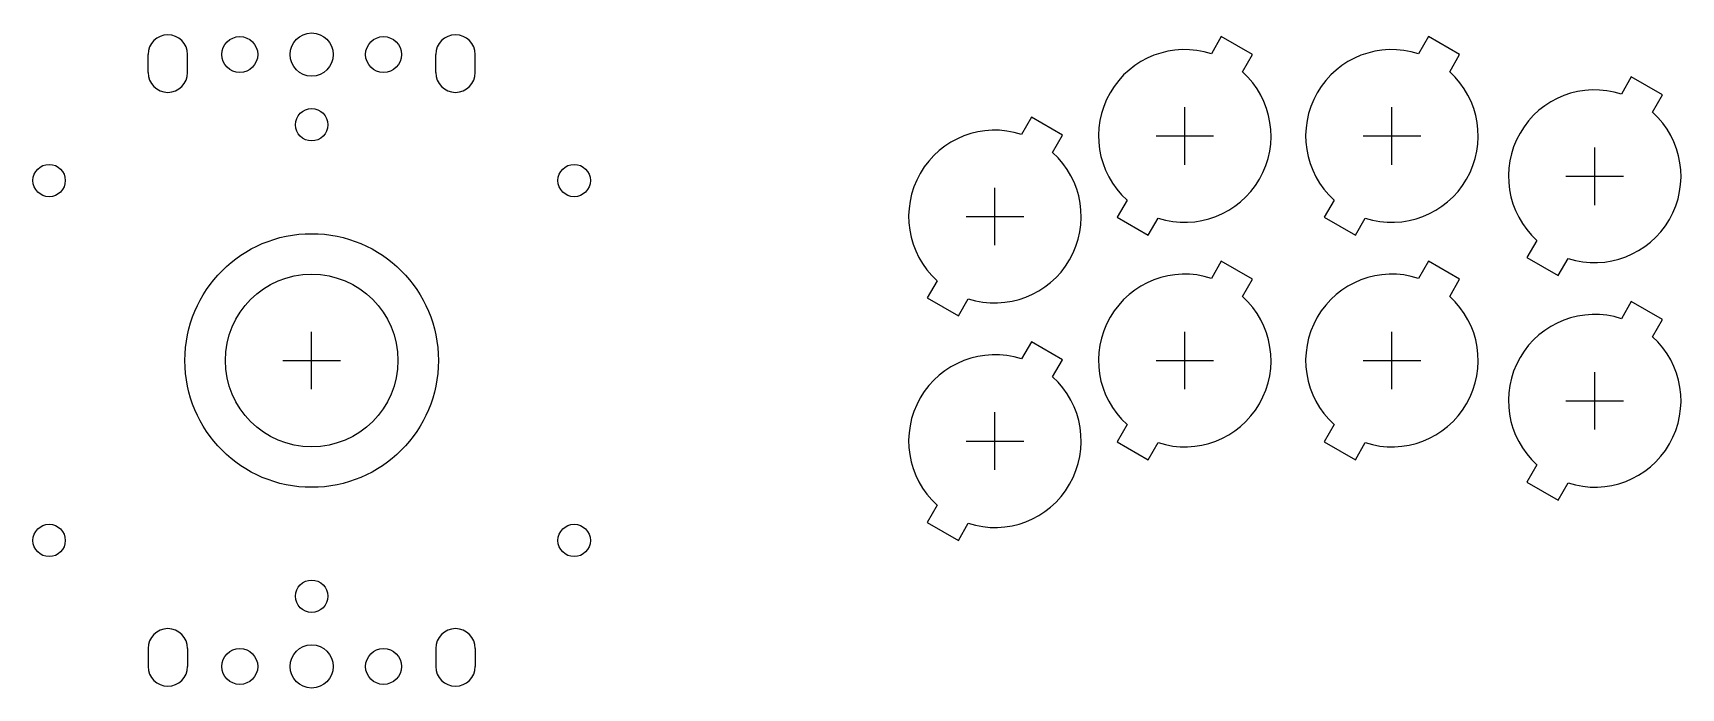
# Model space of a CAD drawing. Header units: millimetres. Extents: x -39 to 190, y -46 to 46.
import ezdxf

# ---------------------------------------------------------------- set-up
doc = ezdxf.new("R2010")
doc.units = ezdxf.units.MM
for name, color, linetype in [('BUTTONS', 1, 'Continuous'), ('GL_PLATE_HOLES', 2, 'Continuous'), ('JOYSTICK_BORE_24', 5, 'Continuous'), ('JOYSTICK_BORE_35.25', 3, 'Continuous'), ('REFERENCE', 8, 'Continuous')]:
    doc.layers.add(name, color=color, linetype=linetype)

msp = doc.modelspace()

# ---------------------------------------------------------------- linework, layer by layer
at = {"layer": 'BUTTONS'}
for points in [[(125.1, 42.61, 0.809427), (113.37, 22.29), (111.98, 19.89), (116.32, 17.39), (117.7, 19.79, 0.809427), (129.43, 40.11), (130.82, 42.51), (126.48, 45.01)], [(153.9, 42.61, 0.809427), (142.17, 22.29), (140.78, 19.89), (145.12, 17.39), (146.5, 19.79, 0.809427), (158.23, 40.11), (159.62, 42.51), (155.28, 45.01)], [(182.1, 37.01, 0.809427), (170.37, 16.69), (168.98, 14.29), (173.32, 11.79), (174.7, 14.19, 0.809427), (186.43, 34.51), (187.82, 36.91), (183.48, 39.41)], [(98.7, 31.41, 0.809427), (86.97, 11.09), (85.58, 8.69), (89.92, 6.19), (91.3, 8.59, 0.809427), (103.03, 28.91), (104.42, 31.31), (100.08, 33.81)], [(125.1, 11.41, 0.809427), (113.37, -8.91), (111.98, -11.31), (116.32, -13.81), (117.7, -11.41, 0.809427), (129.43, 8.91), (130.82, 11.31), (126.48, 13.81)], [(153.9, 11.41, 0.809427), (142.17, -8.91), (140.78, -11.31), (145.12, -13.81), (146.5, -11.41, 0.809427), (158.23, 8.91), (159.62, 11.31), (155.28, 13.81)], [(182.1, 5.81, 0.809427), (170.37, -14.51), (168.98, -16.91), (173.32, -19.41), (174.7, -17.01, 0.809427), (186.43, 3.31), (187.82, 5.71), (183.48, 8.21)], [(98.7, 0.21, 0.809427), (86.97, -20.11), (85.58, -22.51), (89.92, -25.01), (91.3, -22.61, 0.809427), (103.03, -2.29), (104.42, 0.11), (100.08, 2.61)]]:
    msp.add_lwpolyline(points, format="xyb", close=True, dxfattribs=at)
at = {"layer": 'GL_PLATE_HOLES'}
for p, q in [((-22.75, 40), (-22.75, 42.5)), ((-17.25, 40), (-17.25, 42.5)), ((17.25, 40), (17.25, 42.5)), ((22.75, 40), (22.75, 42.5)), ((-22.75, -40), (-22.75, -42.5)), ((-17.25, -40), (-17.25, -42.5)), ((17.25, -40), (17.25, -42.5)), ((22.75, -40), (22.75, -42.5))]:
    msp.add_line(p, q, dxfattribs=at)
for centre, radius in [((-10, 42.5), 2.5), ((0, 42.5), 3), ((10, 42.5), 2.5), ((0, 32.75), 2.25), ((-36.5, 25), 2.25), ((36.5, 25), 2.25), ((-36.5, -25), 2.25), ((36.5, -25), 2.25), ((0, -32.75), 2.25), ((-10, -42.5), 2.5), ((0, -42.5), 3), ((10, -42.5), 2.5)]:
    msp.add_circle(centre, radius, dxfattribs=at)
for centre, start, end in [((-20, 42.5), 0, 180), ((20, 42.5), 0, 180), ((-20, 40), 180, 360), ((20, 40), 180, 360), ((-20, -40), 0, 180), ((20, -40), 0, 180), ((-20, -42.5), -180, 0), ((20, -42.5), -180, 0)]:
    msp.add_arc(centre, 2.75, start, end, dxfattribs=at)
at = {"layer": 'JOYSTICK_BORE_24'}
msp.add_circle((0, 0), 12, dxfattribs=at)
at = {"layer": 'JOYSTICK_BORE_35.25'}
msp.add_circle((0, 0), 17.62, dxfattribs=at)
at = {"layer": 'REFERENCE'}
for p, q in [((121.4, 27.2), (121.4, 35.2)), ((150.2, 27.2), (150.2, 35.2)), ((117.4, 31.2), (125.4, 31.2)), ((146.2, 31.2), (154.2, 31.2)), ((178.4, 21.6), (178.4, 29.6)), ((174.4, 25.6), (182.4, 25.6)), ((95, 16), (95, 24)), ((91, 20), (99, 20)), ((0, -4), (0, 4)), ((121.4, -4), (121.4, 4)), ((150.2, -4), (150.2, 4)), ((-4, 0), (4, 0)), ((117.4, 0), (125.4, 0)), ((146.2, 0), (154.2, 0)), ((178.4, -9.6), (178.4, -1.6)), ((174.4, -5.6), (182.4, -5.6)), ((95, -15.2), (95, -7.2)), ((91, -11.2), (99, -11.2))]:
    msp.add_line(p, q, dxfattribs=at)

doc.saveas('drawing.dxf')
